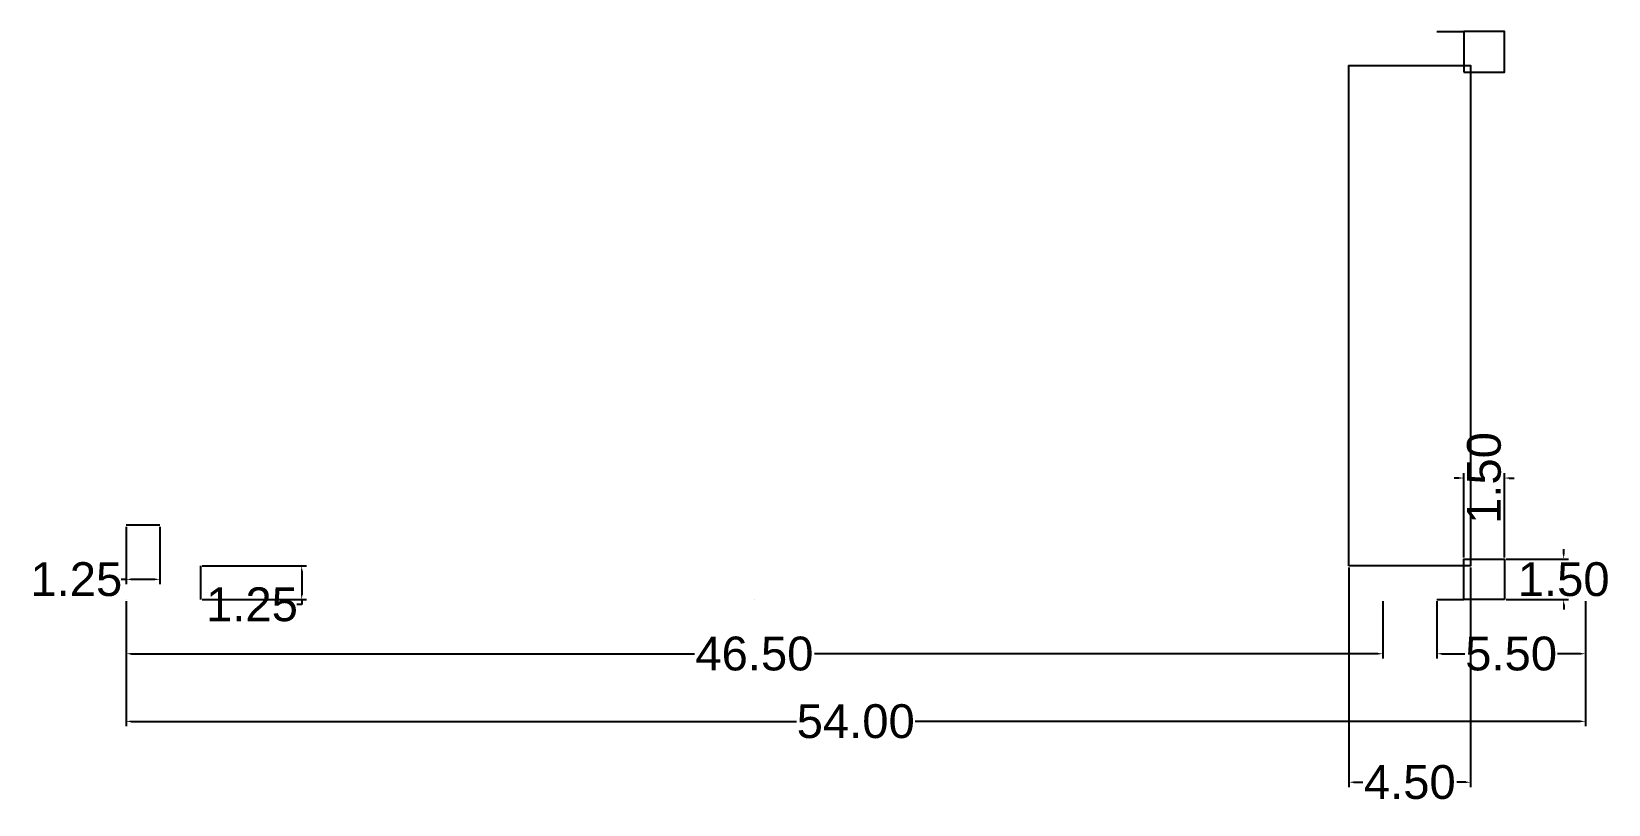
# Model space of a CAD drawing. Header units: inches. Extents: x -3.5 to 54.9, y -7.6 to 21.
import ezdxf

# ---------------------------------------------------------------- set-up
doc = ezdxf.new("R2010")
doc.units = ezdxf.units.IN
doc.header["$MEASUREMENT"] = 0
doc.styles.get("Standard").update_dxf_attribs({"font": 'Arial.ttf'})
doc.dimstyles.get("Standard").update_dxf_attribs({"dimtxt": 1.25, "dimasz": 0.18, "dimexe": 0.18, "dimexo": 0.0625, "dimgap": 0.09, "dimtad": 0, "dimtih": 1, "dimtoh": 1, "dimzin": 0, "dimdsep": 46, "dimtxsty": 'Standard', "dimcen": 0.09, "dimadec": 0, "dimazin": 0, "dimtfac": 1, "dimtofl": 0, "dimtmove": 0, "dimatfit": 3, "dimfxl": 1, "dimtolj": 1, "dimtzin": 0, "dimarcsym": 0})

# ---------------------------------------------------------------- blocks, each defined once
blk = doc.blocks.new('*D2')
at = {"color": 0, "lineweight": -2, "transparency": 16777216}
for p, q in [((0, -0.062), (0, -2.18)), ((46.5, -0.062), (46.5, -2.18)), ((0.18, -2), (21.028, -2)), ((46.32, -2), (25.472, -2))]:
    blk.add_line(p, q, dxfattribs=at)
at = {"color": 0, "transparency": 16777216}
for points in [[(0.18, -1.97), (0.18, -2.03), (0, -2)], [(46.32, -1.97), (46.32, -2.03), (46.5, -2)]]:
    blk.add_solid(points, dxfattribs=at)
at = {"layer": 'Defpoints', "color": 0, "transparency": 16777216}
for p in [(0, 0, 24), (46.5, 0, 24), (46.5, -2)]:
    blk.add_point(p, dxfattribs=at)
at = {"color": 0, "transparency": 16777216, "insert": (23.25, -2), "char_height": 1.25, "attachment_point": 5}
blk.add_mtext('\\A1;46.50', dxfattribs=at)
blk = doc.blocks.new('*D3')
at = {"color": 0, "lineweight": -2, "transparency": 16777216}
for p, q in [((0, -0.062), (0, -4.68)), ((54, -0.062), (54, -4.68)), ((0.18, -4.5), (24.803, -4.5)), ((53.82, -4.5), (29.197, -4.5))]:
    blk.add_line(p, q, dxfattribs=at)
at = {"color": 0, "transparency": 16777216}
for points in [[(0.18, -4.47), (0.18, -4.53), (0, -4.5)], [(53.82, -4.47), (53.82, -4.53), (54, -4.5)]]:
    blk.add_solid(points, dxfattribs=at)
at = {"layer": 'Defpoints', "color": 0, "transparency": 16777216}
for p in [(0, 0, 26), (54, 0, 26), (54, -4.5)]:
    blk.add_point(p, dxfattribs=at)
at = {"color": 0, "transparency": 16777216, "insert": (27, -4.5), "char_height": 1.25, "attachment_point": 5}
blk.add_mtext('\\A1;54.00', dxfattribs=at)
blk = doc.blocks.new('*D4')
at = {"color": 0, "lineweight": -2, "transparency": 16777216}
for p, q in [((45.25, 1.188), (45.25, -6.93)), ((49.75, 1.188), (49.75, -6.93)), ((45.43, -6.75), (45.764, -6.75)), ((49.57, -6.75), (49.236, -6.75))]:
    blk.add_line(p, q, dxfattribs=at)
at = {"color": 0, "transparency": 16777216}
for points in [[(45.43, -6.72), (45.43, -6.78), (45.25, -6.75)], [(49.57, -6.72), (49.57, -6.78), (49.75, -6.75)]]:
    blk.add_solid(points, dxfattribs=at)
at = {"layer": 'Defpoints', "color": 0, "transparency": 16777216}
for p in [(45.25, 1.25, 12), (49.75, 1.25, 12), (45.25, -6.75)]:
    blk.add_point(p, dxfattribs=at)
at = {"color": 0, "transparency": 16777216, "insert": (47.5, -6.75), "char_height": 1.25, "attachment_point": 5}
blk.add_mtext('\\A1;4.50', dxfattribs=at)
blk = doc.blocks.new('*D6')
at = {"color": 0, "lineweight": -2, "transparency": 16777216}
for p, q in [((0, 2.688), (0, 0.57)), ((1.25, 2.688), (1.25, 0.57)), ((0, 0.75), (-0.18, 0.75)), ((1.07, 0.75), (0.18, 0.75))]:
    blk.add_line(p, q, dxfattribs=at)
at = {"color": 0, "transparency": 16777216}
for points in [[(0.18, 0.78), (0.18, 0.72), (0, 0.75)], [(1.07, 0.78), (1.07, 0.72), (1.25, 0.75)]]:
    blk.add_solid(points, dxfattribs=at)
at = {"layer": 'Defpoints', "color": 0, "transparency": 16777216}
for p in [(0, 2.75, 24), (1.25, 2.75, 24), (0, 0.75)]:
    blk.add_point(p, dxfattribs=at)
at = {"color": 0, "transparency": 16777216, "insert": (-1.839, 0.75), "char_height": 1.25, "attachment_point": 5}
blk.add_mtext('\\A1;1.25', dxfattribs=at)
blk = doc.blocks.new('*D7')
at = {"color": 0, "lineweight": -2, "transparency": 16777216}
for p, q in [((2.812, 1.25), (6.68, 1.25)), ((6.5, 1.07), (6.5, 0.18)), ((2.812, 0), (6.68, 0)), ((6.5, -0.18), (6.32, -0.18)), ((6.5, 0), (6.5, -0.18))]:
    blk.add_line(p, q, dxfattribs=at)
at = {"color": 0, "transparency": 16777216}
for points in [[(6.47, 1.07), (6.53, 1.07), (6.5, 1.25)], [(6.47, 0.18), (6.53, 0.18), (6.5, 0)]]:
    blk.add_solid(points, dxfattribs=at)
at = {"layer": 'Defpoints', "color": 0, "transparency": 16777216}
for p in [(2.75, 1.25, 24), (2.75, 0, 24), (6.5, 0)]:
    blk.add_point(p, dxfattribs=at)
at = {"color": 0, "transparency": 16777216, "insert": (4.661, -0.18), "char_height": 1.25, "attachment_point": 5}
blk.add_mtext('\\A1;1.25', dxfattribs=at)
blk = doc.blocks.new('*D8')
at = {"color": 0, "lineweight": -2, "transparency": 16777216}
for p, q in [((48.5, -0.062), (48.5, -2.18)), ((54, -0.062), (54, -2.18)), ((48.68, -2), (49.539, -2)), ((53.82, -2), (52.961, -2))]:
    blk.add_line(p, q, dxfattribs=at)
at = {"color": 0, "transparency": 16777216}
for points in [[(48.68, -1.97), (48.68, -2.03), (48.5, -2)], [(53.82, -1.97), (53.82, -2.03), (54, -2)]]:
    blk.add_solid(points, dxfattribs=at)
at = {"layer": 'Defpoints', "color": 0, "transparency": 16777216}
for p in [(48.5, 0, 24), (54, 0, 24), (54, -2)]:
    blk.add_point(p, dxfattribs=at)
at = {"color": 0, "transparency": 16777216, "insert": (51.25, -2), "char_height": 1.25, "attachment_point": 5}
blk.add_mtext('\\A1;5.50', dxfattribs=at)
blk = doc.blocks.new('*D10')
at = {"color": 0, "lineweight": -2, "transparency": 16777216}
for p, q in [((49.5, 1.563), (49.5, 4.675)), ((51, 1.563), (51, 4.675)), ((49.32, 4.495), (49.14, 4.495)), ((51.18, 4.495), (51.36, 4.495))]:
    blk.add_line(p, q, dxfattribs=at)
at = {"color": 0, "transparency": 16777216}
for points in [[(49.32, 4.465), (49.32, 4.525), (49.5, 4.495)], [(51.18, 4.465), (51.18, 4.525), (51, 4.495)]]:
    blk.add_solid(points, dxfattribs=at)
at = {"layer": 'Defpoints', "color": 0, "transparency": 16777216}
for p in [(51, 4.495), (49.5, 1.5, 4.092), (51, 1.5, 1)]:
    blk.add_point(p, dxfattribs=at)
at = {"color": 0, "transparency": 16777216, "insert": (50.25, 4.495), "char_height": 1.25, "attachment_point": 5, "rotation": 90}
blk.add_mtext('\\A1;1.50', dxfattribs=at)
blk = doc.blocks.new('*D11')
at = {"color": 0, "lineweight": -2, "transparency": 16777216}
for p, q in [((53.194, 1.68), (53.194, 1.86)), ((51.062, 1.5), (53.374, 1.5)), ((51.062, 0), (53.374, 0)), ((53.194, -0.18), (53.194, -0.36))]:
    blk.add_line(p, q, dxfattribs=at)
at = {"color": 0, "transparency": 16777216}
for points in [[(53.164, 1.68), (53.224, 1.68), (53.194, 1.5)], [(53.164, -0.18), (53.224, -0.18), (53.194, 0)]]:
    blk.add_solid(points, dxfattribs=at)
at = {"layer": 'Defpoints', "color": 0, "transparency": 16777216}
for p in [(51, 1.5, 1), (51, 0, 1), (53.194, 0)]:
    blk.add_point(p, dxfattribs=at)
at = {"color": 0, "transparency": 16777216, "insert": (53.194, 0.75), "char_height": 1.25, "attachment_point": 5}
blk.add_mtext('\\A1;1.50', dxfattribs=at)

msp = doc.modelspace()

# ---------------------------------------------------------------- linework, layer by layer
for p, q in [((48.5, 21, 26), (49.5, 21, 26)), ((49.75, 4.25, 12), (49.75, 4.25, 24))]:
    msp.add_line(p, q)
at = {"extrusion": (-1, 0, 0)}
msp.add_line((1.25, 2.75, 24), (0, 2.75, 24), dxfattribs=at)
at = {"extrusion": (0, 0, -1)}
msp.add_line((2.75, 1.25, 24), (2.75, 0, 24), dxfattribs=at)
at = {"extrusion": (0, -1, 0)}
for p, q in [((0, 0, 24), (0, 0, 24)), ((23.25, 0, 26), (23.25, 0, 24))]:
    msp.add_line(p, q, dxfattribs=at)
at = {"extrusion": (1, 0, 0)}
msp.add_line((48.5, 0, 26), (49.5, 0, 26), dxfattribs=at)
for points, elevation in [([(49.5, 19.5), (51, 19.5), (51, 21), (49.5, 21)], 26), ([(45.25, 1.25), (45.25, 19.75), (49.75, 19.75), (49.75, 1.25)], 12)]:
    msp.add_lwpolyline(points, close=True, dxfattribs=dict(elevation=elevation))
at = {"extrusion": (1, 0, 0), "elevation": 45.25}
msp.add_lwpolyline([(19.75, 12), (19.75, 12), (19.75, 12), (19.75, 12)], close=True, dxfattribs=at)
msp.add_polyline3d([(51, 0, 26), (49.5, 0, 26), (49.5, 1.5, 26), (51, 1.5, 26)], close=True)

# ---------------------------------------------------------------- dimensions: what is measured, and where the dimension line sits
for base, p1, p2, angle, picture, middle in [((51, 4.495, 26), (49.5, 1.5, 30.092), (51, 1.5, 27), 180, '*D10', (50.25, 4.495, 26)), ((53.194, 0, 26), (51, 1.5, 27), (51, 0, 27), 90, '*D11', (53.194, 0.75, 26)), ((6.5, 0), (2.75, 1.25, 24), (2.75, 0, 24), 90, '*D7', (4.661, -0.18))]:
    dim = msp.add_linear_dim(base=base, p1=p1, p2=p2, angle=angle, dimstyle='Standard')
    dim.commit()
    dim.dimension.update_dxf_attribs({"geometry": picture, "text_midpoint": middle})
for base, p1, p2, picture, middle in [((0, 0.75), (1.25, 2.75, 24), (0, 2.75, 24), '*D6', (-1.839, 0.75)), ((45.25, -6.75), (49.75, 1.25, 12), (45.25, 1.25, 12), '*D4', (47.5, -6.75)), ((46.5, -2), (0, 0, 24), (46.5, 0, 24), '*D2', (23.25, -2)), ((54, -4.5), (0, 0, 26), (54, 0, 26), '*D3', (27, -4.5)), ((54, -2), (48.5, 0, 24), (54, 0, 24), '*D8', (51.25, -2))]:
    dim = msp.add_linear_dim(base=base, p1=p1, p2=p2, dimstyle='Standard')
    dim.commit()
    dim.dimension.update_dxf_attribs({"geometry": picture, "text_midpoint": middle})

doc.saveas('drawing.dxf')
